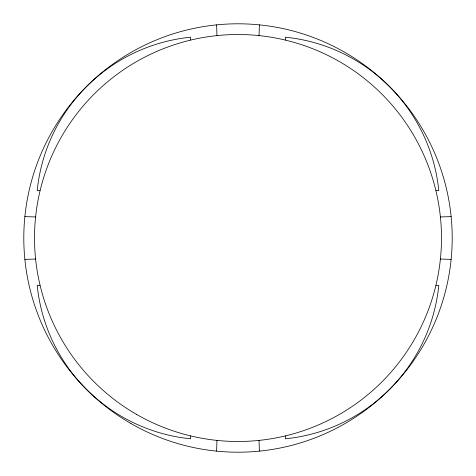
<?xml version="1.0" encoding="UTF-8"?>
<svg xmlns="http://www.w3.org/2000/svg" width="476" height="476" viewBox="0 0 476 476"><rect width="100%" height="100%" fill="white"/><g stroke="black" fill="none" stroke-linecap="round" stroke-linejoin="round"><path stroke-width="0.71" d="M190.692 435.968L190.602 438.795A171.36 171.36 0 0 1 37.205 285.398L40.032 285.308M216.616 451.129L216.961 440.211M259.039 35.789L259.384 24.871M285.308 40.032L285.398 37.205A171.36 171.36 0 0 1 438.795 190.602L435.968 190.692M440.211 216.961L451.129 216.616M24.871 259.384L35.789 259.039M40.032 190.692L37.205 190.602A171.36 171.36 0 0 1 190.602 37.205L190.692 40.032M24.871 216.616L35.789 216.961M440.211 259.039L451.129 259.384M435.968 285.308L438.795 285.398A171.36 171.36 0 0 1 285.398 438.795L285.308 435.968M259.039 440.211L259.384 451.129M216.616 24.871L216.961 35.789M130.9 423.503A214.2 214.2 0 0 0 452.2 238A214.2 214.2 0 0 0 130.9 52.497A214.2 214.2 0 0 0 130.9 423.503M136.255 414.227A203.49 203.49 0 0 0 441.49 238A203.49 203.49 0 0 0 136.255 61.773A203.49 203.49 0 0 0 136.255 414.227"/></g></svg>
